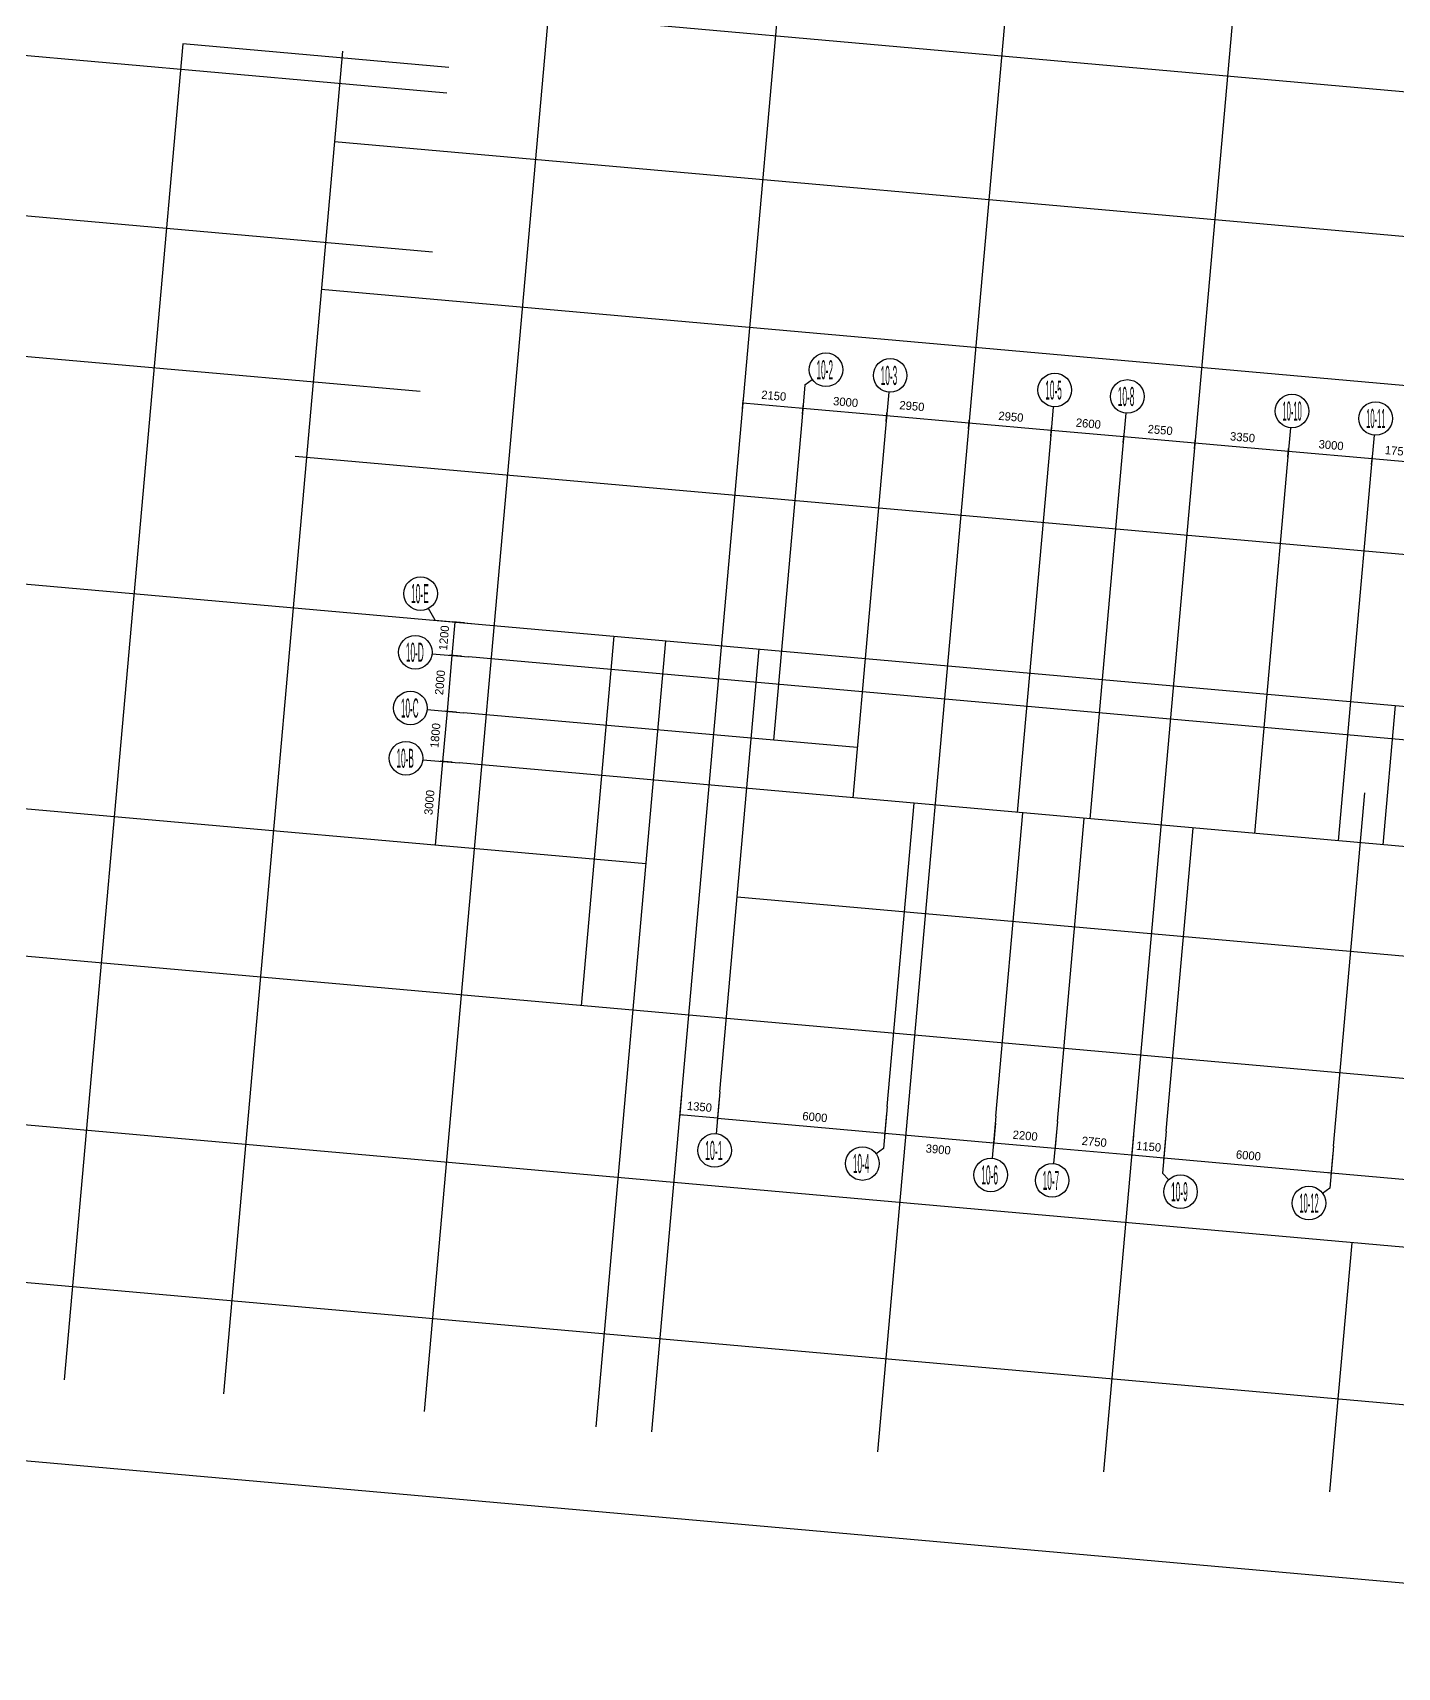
# Model space of a CAD drawing. Extents: x 471867 to 669967, y 35268 to 238913.
# Drawn here: x 576969 to 625685, y 36062 to 94429 of the extents above; entities that cross this region are included whole.
import ezdxf

# ---------------------------------------------------------------- set-up
doc = ezdxf.new("R2010")
doc.units = 0
doc.header["$LTSCALE"] = 100
doc.header["$MEASUREMENT"] = 0
for name, color, linetype in [('AXIS', 3, 'Continuous'), ('DOTE', 253, 'Continuous'), ('L-AXIS', 3, 'Continuous')]:
    doc.layers.add(name, color=color, linetype=linetype)
doc.styles.add('hztxt2', font='hztxt2')
doc.dimstyles.get("Standard").update_dxf_attribs({"dimtxt": 300, "dimasz": 100, "dimexe": 100, "dimexo": 250, "dimgap": 100, "dimtad": 0, "dimtoh": 1, "dimdec": 0, "dimdsep": 46, "dimcen": 0.09, "dimclrt": 7, "dimadec": 0, "dimazin": 0, "dimtfac": 1, "dimtdec": 4, "dimtofl": 0, "dimtmove": 0, "dimatfit": 3, "dimfxl": 1, "dimtolj": 1, "dimtzin": 0, "dimarcsym": 0})

# ---------------------------------------------------------------- blocks, each defined once
blk = doc.blocks.new('*D167')
at = {"layer": 'L-AXIS', "color": 0, "linetype": 'ByBlock', "lineweight": -2}
for p, q in [((493507, 53583), (493255, 50741)), ((493264, 50840), (658764, 36162)), ((659008, 38905), (658755, 36062))]:
    blk.add_line(p, q, dxfattribs=at)
for points in [[(493264, 50840), (493365, 50848), (493362, 50815)], [(658764, 36162), (658663, 36154), (658666, 36188)]]:
    blk.add_solid(points, dxfattribs=at)
at = {"layer": 'L-AXIS', "color": 7, "linetype": 'Continuous', "lineweight": -2, "insert": (576045, 43850), "char_height": 300, "width": 1101.67, "attachment_point": 5, "rotation": 354.93165, "style": 'hztxt2'}
blk.add_mtext('166150', dxfattribs=at)
blk = doc.blocks.new('_AXISO')
blk.add_circle((0, 0), 0.5)
blk = doc.blocks.new('*D321')
at = {"layer": 'L-AXIS', "color": 0, "linetype": 'ByBlock', "lineweight": -2}
for p, q in [((610373, 80284), (610401, 80597)), ((610392, 80497), (613330, 80236)), ((613312, 80024), (613339, 80336))]:
    blk.add_line(p, q, dxfattribs=at)
for points in [[(610392, 80497), (610493, 80505), (610490, 80472)], [(613330, 80236), (613229, 80229), (613232, 80262)]]:
    blk.add_solid(points, dxfattribs=at)
at = {"layer": 'L-AXIS', "color": 7, "linetype": 'Continuous', "lineweight": -2, "insert": (611892, 80715), "char_height": 300, "width": 775, "attachment_point": 5, "rotation": 354.93165, "style": 'hztxt2'}
blk.add_mtext('2950', dxfattribs=at)
blk = doc.blocks.new('*D176')
at = {"layer": 'L-AXIS', "color": 0, "linetype": 'ByBlock', "lineweight": -2}
for p, q in [((613312, 80024), (613339, 80336)), ((613330, 80236), (615920, 80007)), ((615901, 79794), (615929, 80106))]:
    blk.add_line(p, q, dxfattribs=at)
for points in [[(613330, 80236), (613431, 80244), (613429, 80211)], [(615920, 80007), (615819, 79999), (615822, 80032)]]:
    blk.add_solid(points, dxfattribs=at)
at = {"layer": 'L-AXIS', "color": 7, "linetype": 'Continuous', "lineweight": -2, "insert": (614656, 80470), "char_height": 300, "width": 775, "attachment_point": 5, "rotation": 354.93165, "style": 'hztxt2'}
blk.add_mtext('2600', dxfattribs=at)
blk = doc.blocks.new('*D210')
at = {"layer": 'L-AXIS', "color": 0, "linetype": 'ByBlock', "lineweight": -2}
for p, q in [((607435, 80545), (607462, 80857)), ((607453, 80758), (610392, 80497)), ((610373, 80284), (610401, 80597))]:
    blk.add_line(p, q, dxfattribs=at)
for points in [[(607453, 80758), (607555, 80765), (607552, 80732)], [(610392, 80497), (610291, 80489), (610294, 80523)]]:
    blk.add_solid(points, dxfattribs=at)
at = {"layer": 'L-AXIS', "color": 7, "linetype": 'Continuous', "lineweight": -2, "insert": (608357, 81096), "char_height": 300, "width": 775, "attachment_point": 5, "rotation": 354.93165, "style": 'hztxt2'}
blk.add_mtext('2950', dxfattribs=at)
blk = doc.blocks.new('*D53')
at = {"layer": 'L-AXIS', "color": 0, "linetype": 'ByBlock', "lineweight": -2}
for p, q in [((615901, 79794), (615929, 80106)), ((615920, 80007), (618460, 79782)), ((618441, 79569), (618469, 79881))]:
    blk.add_line(p, q, dxfattribs=at)
for points in [[(615920, 80007), (616021, 80015), (616018, 79981)], [(618460, 79782), (618359, 79774), (618362, 79807)]]:
    blk.add_solid(points, dxfattribs=at)
at = {"layer": 'L-AXIS', "color": 7, "linetype": 'Continuous', "lineweight": -2, "insert": (617221, 80243), "char_height": 300, "width": 780, "attachment_point": 5, "rotation": 354.93165, "style": 'hztxt2'}
blk.add_mtext('2550', dxfattribs=at)
blk = doc.blocks.new('*D145')
at = {"layer": 'L-AXIS', "color": 0, "linetype": 'ByBlock', "lineweight": -2}
for p, q in [((591948, 72190), (592054, 73386)), ((592383, 73357), (591955, 73395)), ((592277, 72161), (591849, 72199))]:
    blk.add_line(p, q, dxfattribs=at)
for points in [[(592054, 73386), (592062, 73285), (592029, 73288)], [(591948, 72190), (591941, 72291), (591974, 72289)]]:
    blk.add_solid(points, dxfattribs=at)
at = {"layer": 'L-AXIS', "color": 7, "linetype": 'Continuous', "lineweight": -2, "insert": (591653, 72819), "char_height": 300, "width": 690, "attachment_point": 5, "rotation": 84.93165, "style": 'hztxt2'}
blk.add_mtext('1200', dxfattribs=at)
blk = doc.blocks.new('*D424')
at = {"layer": 'L-AXIS', "color": 0, "linetype": 'ByBlock', "lineweight": -2}
for p, q in [((601475, 56366), (601404, 55568)), ((601413, 55668), (607390, 55137)), ((607452, 55836), (607381, 55038))]:
    blk.add_line(p, q, dxfattribs=at)
for points in [[(601413, 55668), (601514, 55675), (601511, 55642)], [(607390, 55137), (607289, 55130), (607292, 55163)]]:
    blk.add_solid(points, dxfattribs=at)
at = {"layer": 'L-AXIS', "color": 7, "linetype": 'Continuous', "lineweight": -2, "insert": (604893, 55710), "char_height": 300, "width": 770, "attachment_point": 5, "rotation": 354.93165, "style": 'hztxt2'}
blk.add_mtext('6000', dxfattribs=at)
blk = doc.blocks.new('*D40')
at = {"layer": 'L-AXIS', "color": 0, "linetype": 'ByBlock', "lineweight": -2}
for p, q in [((591613, 68405), (591772, 70198)), ((592100, 70169), (591672, 70207)), ((591941, 68376), (591513, 68414))]:
    blk.add_line(p, q, dxfattribs=at)
for points in [[(591772, 70198), (591779, 70097), (591746, 70100)], [(591613, 68405), (591605, 68506), (591638, 68503)]]:
    blk.add_solid(points, dxfattribs=at)
at = {"layer": 'L-AXIS', "color": 7, "linetype": 'Continuous', "lineweight": -2, "insert": (591343, 69333), "char_height": 300, "width": 690, "attachment_point": 5, "rotation": 84.93165, "style": 'hztxt2'}
blk.add_mtext('1800', dxfattribs=at)
blk = doc.blocks.new('*D349')
at = {"layer": 'L-AXIS', "color": 0, "linetype": 'ByBlock', "lineweight": -2}
for p, q in [((591348, 65417), (591613, 68405)), ((591941, 68376), (591513, 68414)), ((591676, 65388), (591248, 65426))]:
    blk.add_line(p, q, dxfattribs=at)
for points in [[(591613, 68405), (591620, 68304), (591587, 68307)], [(591348, 65417), (591340, 65518), (591373, 65515)]]:
    blk.add_solid(points, dxfattribs=at)
at = {"layer": 'L-AXIS', "color": 7, "linetype": 'Continuous', "lineweight": -2, "insert": (591131, 66942), "char_height": 300, "width": 780, "attachment_point": 5, "rotation": 84.93165, "style": 'hztxt2'}
blk.add_mtext('3000', dxfattribs=at)
blk = doc.blocks.new('*D405')
at = {"layer": 'L-AXIS', "color": 0, "linetype": 'ByBlock', "lineweight": -2}
for p, q in [((591772, 70198), (591948, 72190)), ((592277, 72161), (591849, 72199)), ((592100, 70169), (591672, 70207))]:
    blk.add_line(p, q, dxfattribs=at)
for points in [[(591948, 72190), (591956, 72089), (591923, 72092)], [(591772, 70198), (591764, 70299), (591797, 70296)]]:
    blk.add_solid(points, dxfattribs=at)
at = {"layer": 'L-AXIS', "color": 7, "linetype": 'Continuous', "lineweight": -2, "insert": (591511, 71225), "char_height": 300, "width": 780, "attachment_point": 5, "rotation": 84.93165, "style": 'hztxt2'}
blk.add_mtext('2000', dxfattribs=at)
blk = doc.blocks.new('*D233')
at = {"layer": 'L-AXIS', "color": 0, "linetype": 'ByBlock', "lineweight": -2}
for p, q in [((600130, 56485), (600060, 55687)), ((601475, 56366), (601404, 55568)), ((601413, 55668), (600069, 55787))]:
    blk.add_line(p, q, dxfattribs=at)
for points in [[(600069, 55787), (600170, 55795), (600167, 55761)], [(601413, 55668), (601312, 55660), (601315, 55693)]]:
    blk.add_solid(points, dxfattribs=at)
at = {"layer": 'L-AXIS', "color": 7, "linetype": 'Continuous', "lineweight": -2, "insert": (600772, 56076), "char_height": 300, "width": 690, "attachment_point": 5, "rotation": 354.93165, "style": 'hztxt2'}
blk.add_mtext('1350', dxfattribs=at)
blk = doc.blocks.new('*D114')
at = {"layer": 'L-AXIS', "color": 0, "linetype": 'ByBlock', "lineweight": -2}
for p, q in [((618441, 79569), (618469, 79881)), ((618460, 79782), (621797, 79486)), ((621778, 79273), (621806, 79585))]:
    blk.add_line(p, q, dxfattribs=at)
for points in [[(618460, 79782), (618561, 79789), (618558, 79756)], [(621797, 79486), (621696, 79478), (621699, 79511)]]:
    blk.add_solid(points, dxfattribs=at)
at = {"layer": 'L-AXIS', "color": 7, "linetype": 'Continuous', "lineweight": -2, "insert": (620160, 79982), "char_height": 300, "width": 780, "attachment_point": 5, "rotation": 354.93165, "style": 'hztxt2'}
blk.add_mtext('3350', dxfattribs=at)
blk = doc.blocks.new('*D371')
at = {"layer": 'L-AXIS', "color": 0, "linetype": 'ByBlock', "lineweight": -2}
for p, q in [((617413, 54952), (617342, 54154)), ((623389, 54422), (623318, 53624)), ((617351, 54254), (623327, 53724))]:
    blk.add_line(p, q, dxfattribs=at)
for points in [[(617351, 54254), (617452, 54262), (617449, 54229)], [(623327, 53724), (623226, 53716), (623229, 53749)]]:
    blk.add_solid(points, dxfattribs=at)
at = {"layer": 'L-AXIS', "color": 7, "linetype": 'Continuous', "lineweight": -2, "insert": (620370, 54338), "char_height": 300, "width": 770, "attachment_point": 5, "rotation": 354.93165, "style": 'hztxt2'}
blk.add_mtext('6000', dxfattribs=at)
blk = doc.blocks.new('*D402')
at = {"layer": 'L-AXIS', "color": 0, "linetype": 'ByBlock', "lineweight": -2}
for p, q in [((616267, 55054), (616196, 54256)), ((617413, 54952), (617342, 54154)), ((616205, 54356), (617351, 54254))]:
    blk.add_line(p, q, dxfattribs=at)
for points in [[(616205, 54356), (616306, 54363), (616303, 54330)], [(617351, 54254), (617250, 54246), (617253, 54279)]]:
    blk.add_solid(points, dxfattribs=at)
at = {"layer": 'L-AXIS', "color": 7, "linetype": 'Continuous', "lineweight": -2, "insert": (616809, 54653), "char_height": 300, "width": 685, "attachment_point": 5, "rotation": 354.93165, "style": 'hztxt2'}
blk.add_mtext('1150', dxfattribs=at)
blk = doc.blocks.new('*D254')
at = {"layer": 'L-AXIS', "color": 0, "linetype": 'ByBlock', "lineweight": -2}
for p, q in [((611337, 55491), (611266, 54693)), ((613528, 55297), (613457, 54499)), ((611275, 54793), (613466, 54599))]:
    blk.add_line(p, q, dxfattribs=at)
for points in [[(611275, 54793), (611376, 54801), (611373, 54768)], [(613466, 54599), (613365, 54591), (613368, 54624)]]:
    blk.add_solid(points, dxfattribs=at)
at = {"layer": 'L-AXIS', "color": 7, "linetype": 'Continuous', "lineweight": -2, "insert": (612401, 55044), "char_height": 300, "width": 780, "attachment_point": 5, "rotation": 354.93165, "style": 'hztxt2'}
blk.add_mtext('2200', dxfattribs=at)
blk = doc.blocks.new('*D341')
at = {"layer": 'L-AXIS', "color": 0, "linetype": 'ByBlock', "lineweight": -2}
for p, q in [((613528, 55297), (613457, 54499)), ((616267, 55054), (616196, 54256)), ((613466, 54599), (616205, 54356))]:
    blk.add_line(p, q, dxfattribs=at)
for points in [[(613466, 54599), (613567, 54606), (613564, 54573)], [(616205, 54356), (616104, 54348), (616107, 54381)]]:
    blk.add_solid(points, dxfattribs=at)
at = {"layer": 'L-AXIS', "color": 7, "linetype": 'Continuous', "lineweight": -2, "insert": (614867, 54826), "char_height": 300, "width": 780, "attachment_point": 5, "rotation": 354.93165, "style": 'hztxt2'}
blk.add_mtext('2750', dxfattribs=at)
blk = doc.blocks.new('*D190')
at = {"layer": 'L-AXIS', "color": 0, "linetype": 'ByBlock', "lineweight": -2}
for p, q in [((607452, 55836), (607381, 55038)), ((611337, 55491), (611266, 54693)), ((607390, 55137), (611275, 54793))]:
    blk.add_line(p, q, dxfattribs=at)
for points in [[(607390, 55137), (607491, 55145), (607488, 55112)], [(611275, 54793), (611173, 54785), (611176, 54818)]]:
    blk.add_solid(points, dxfattribs=at)
at = {"layer": 'L-AXIS', "color": 7, "linetype": 'Continuous', "lineweight": -2, "insert": (609296, 54555), "char_height": 300, "width": 775, "attachment_point": 5, "rotation": 354.93165, "style": 'hztxt2'}
blk.add_mtext('3900', dxfattribs=at)
blk = doc.blocks.new('*D75')
at = {"layer": 'L-AXIS', "color": 0, "linetype": 'ByBlock', "lineweight": -2}
for p, q in [((623389, 54422), (623318, 53624)), ((623327, 53724), (629304, 53194)), ((629366, 53892), (629295, 53094))]:
    blk.add_line(p, q, dxfattribs=at)
for points in [[(623327, 53724), (623428, 53732), (623425, 53699)], [(629304, 53194), (629203, 53186), (629206, 53219)]]:
    blk.add_solid(points, dxfattribs=at)
at = {"layer": 'L-AXIS', "color": 7, "linetype": 'Continuous', "lineweight": -2, "insert": (626346, 53808), "char_height": 300, "width": 770, "attachment_point": 5, "rotation": 354.93165, "style": 'hztxt2'}
blk.add_mtext('6000', dxfattribs=at)
blk = doc.blocks.new('*D246')
at = {"layer": 'L-AXIS', "color": 0, "linetype": 'ByBlock', "lineweight": -2}
for p, q in [((621778, 79273), (621806, 79585)), ((621797, 79486), (624785, 79221)), ((624767, 79008), (624794, 79320))]:
    blk.add_line(p, q, dxfattribs=at)
for points in [[(621797, 79486), (621898, 79493), (621895, 79460)], [(624785, 79221), (624684, 79213), (624687, 79246)]]:
    blk.add_solid(points, dxfattribs=at)
at = {"layer": 'L-AXIS', "color": 7, "linetype": 'Continuous', "lineweight": -2, "insert": (623322, 79702), "char_height": 300, "width": 780, "attachment_point": 5, "rotation": 354.93165, "style": 'hztxt2'}
blk.add_mtext('3000', dxfattribs=at)
blk = doc.blocks.new('*D302')
at = {"layer": 'L-AXIS', "color": 0, "linetype": 'ByBlock', "lineweight": -2}
for p, q in [((624767, 79008), (624794, 79320)), ((624785, 79221), (626529, 79066)), ((626510, 78853), (626537, 79166))]:
    blk.add_line(p, q, dxfattribs=at)
for points in [[(624785, 79221), (624887, 79228), (624884, 79195)], [(626529, 79066), (626428, 79058), (626430, 79091)]]:
    blk.add_solid(points, dxfattribs=at)
at = {"layer": 'L-AXIS', "color": 7, "linetype": 'Continuous', "lineweight": -2, "insert": (625688, 79492), "char_height": 300, "width": 690, "attachment_point": 5, "rotation": 354.93165, "style": 'hztxt2'}
blk.add_mtext('1750', dxfattribs=at)
blk = doc.blocks.new('*D178')
at = {"layer": 'L-AXIS', "color": 0, "linetype": 'ByBlock', "lineweight": -2}
for p, q in [((602305, 81000), (602332, 81312)), ((602324, 81213), (604465, 81023)), ((604446, 80810), (604474, 81122))]:
    blk.add_line(p, q, dxfattribs=at)
for points in [[(602324, 81213), (602425, 81220), (602422, 81187)], [(604465, 81023), (604364, 81015), (604367, 81048)]]:
    blk.add_solid(points, dxfattribs=at)
at = {"layer": 'L-AXIS', "color": 7, "linetype": 'Continuous', "lineweight": -2, "insert": (603425, 81466), "char_height": 300, "width": 775, "attachment_point": 5, "rotation": 354.93165, "style": 'hztxt2'}
blk.add_mtext('2150', dxfattribs=at)
blk = doc.blocks.new('*D274')
at = {"layer": 'L-AXIS', "color": 0, "linetype": 'ByBlock', "lineweight": -2}
for p, q in [((604446, 80810), (604474, 81122)), ((604465, 81023), (607453, 80758)), ((607435, 80545), (607462, 80857))]:
    blk.add_line(p, q, dxfattribs=at)
for points in [[(604465, 81023), (604566, 81031), (604563, 80997)], [(607453, 80758), (607352, 80750), (607355, 80783)]]:
    blk.add_solid(points, dxfattribs=at)
at = {"layer": 'L-AXIS', "color": 7, "linetype": 'Continuous', "lineweight": -2, "insert": (605990, 81239), "char_height": 300, "width": 780, "attachment_point": 5, "rotation": 354.93165, "style": 'hztxt2'}
blk.add_mtext('3000', dxfattribs=at)

msp = doc.modelspace()

# ---------------------------------------------------------------- linework, layer by layer
at = {"layer": 'DOTE'}
for p, q in [((605079.6, 112287.1), (599065, 44471.9)), ((596391.7, 106582.3), (590946.9, 45191.9)), ((612569.3, 105047.1), (607133.4, 43756.3)), ((620637.6, 104331.5), (615201.7, 43040.7)), ((665939.9, 88768.5), (595366.9, 95027.7)), ((571158.1, 94112.8), (591751.3, 92286.4)), ((582327.4, 94025.7), (578097.3, 46331.5)), ((591830.8, 93182.9), (582327.4, 94025.7)), ((588027.2, 93771.2), (583775, 45828)), ((665484.9, 83638.6), (587740.1, 90533.9)), ((570388.9, 88458.7), (591247.7, 86608.7)), ((665016.7, 78359.4), (587271.8, 85254.6)), ((563058.1, 84089.2), (590806, 81628.2)), ((604424.2, 80560.9), (603413.6, 69165.7)), ((607412.5, 80295.8), (606242.8, 67107.7)), ((613289.4, 79774.6), (612119.8, 66586.5)), ((615879.3, 79544.9), (614709.6, 66356.8)), ((586343.3, 79313.4), (664486.6, 72382.8)), ((621756.2, 79023.7), (620586.5, 65835.5)), ((624744.5, 78758.7), (623574.8, 65570.5)), ((569231.6, 75409.9), (664009.5, 67003.9)), ((598855.8, 64751.1), (495312.2, 73934.5)), ((597719.7, 72883.2), (596549.2, 59685.1)), ((599562.5, 72719.8), (597072.8, 44648.6)), ((601497.3, 56614.9), (602899.4, 72423.9)), ((652518.1, 66818.4), (592525.8, 72139.2)), ((606401.9, 68900.7), (592349.1, 70147)), ((625610.2, 70409.6), (625168.5, 65429.2)), ((652182.4, 63033.3), (592190.1, 68354)), ((662839, 53805.8), (502916.7, 67989.4)), ((623411.3, 54671.4), (624530.7, 67292.8)), ((607473.8, 56084.9), (608434.2, 66913.3)), ((611358.6, 55740.3), (612319, 66568.8)), ((613550, 55546), (614510.4, 66374.4)), ((617434.7, 55201.4), (618395.1, 66029.9)), ((662308.9, 47829.2), (489036.8, 63196.9)), ((651837.9, 59148.5), (602113.1, 63558.7)), ((661814.2, 42251.1), (496111.9, 56947.4)), ((624059.1, 51221.6), (623270, 42325.1))]:
    msp.add_line(p, q, dxfattribs=at)
at = {"layer": 'L-AXIS'}
for p, q in [((604539.3, 81858.1), (604424.2, 80560.9)), ((604539.3, 81858.1), (604801.3, 82045.3)), ((607527.6, 81593.1), (607412.5, 80295.8)), ((613404.5, 81071.9), (613289.4, 79774.6)), ((615994.3, 80842.2), (615879.3, 79544.9)), ((621871.3, 80321), (621756.2, 79023.7)), ((624859.5, 80055.9), (624744.5, 78758.7)), ((591334.4, 73449.6), (591103.7, 73872.4)), ((591334.4, 73449.6), (592631.8, 73334.5)), ((591228.4, 72254.3), (592525.8, 72139.2)), ((591051.7, 70262.1), (592349.1, 70147)), ((590892.7, 68469.1), (592190.1, 68354)), ((601497.3, 56614.9), (601364.4, 55116.3)), ((607473.8, 56084.9), (607340.9, 54586.2)), ((611358.6, 55740.3), (611225.7, 54241.6)), ((613550, 55546), (613417.1, 54047.3)), ((617434.7, 55201.4), (617301.8, 53702.7)), ((607340.9, 54586.2), (607078.9, 54399.1)), ((623411.3, 54671.4), (623278.4, 53172.7)), ((617301.8, 53702.7), (617526.8, 53472.4)), ((623278.4, 53172.7), (623016.4, 52985.6))]:
    msp.add_line(p, q, dxfattribs=at)

# ---------------------------------------------------------------- block references
at = {"layer": 'AXIS'}
ref = msp.add_blockref('_AXISO', (605289.6, 82394), dxfattribs=dict(at, xscale=1199.999999999997, yscale=1200, rotation=359.999645787379))
ref.add_attrib('A', '10-2', (604950.1, 82054.5), dxfattribs={"height": 678.82, "style": 'hztxt2', "width": 0.325})
ref = msp.add_blockref('_AXISO', (607580.6, 82190.8), dxfattribs=dict(at, xscale=1199.999999999997, yscale=1200, rotation=359.999645787379))
ref.add_attrib('A', '10-3', (607241.1, 81851.4), dxfattribs={"height": 678.82, "style": 'hztxt2', "width": 0.325})
ref = msp.add_blockref('_AXISO', (613457.5, 81669.5), dxfattribs=dict(at, xscale=1199.999999999997, yscale=1200, rotation=359.999645787379))
ref.add_attrib('A', '10-5', (613118.1, 81330.1), dxfattribs={"height": 678.82, "style": 'hztxt2', "width": 0.325})
ref = msp.add_blockref('_AXISO', (616047.3, 81439.8), dxfattribs=dict(at, xscale=1199.999999999997, yscale=1200, rotation=359.999645787379))
ref.add_attrib('A', '10-8', (615707.9, 81100.4), dxfattribs={"height": 678.82, "style": 'hztxt2', "width": 0.325})
ref = msp.add_blockref('_AXISO', (621924.3, 80918.6), dxfattribs=dict(at, xscale=1199.999999999997, yscale=1200, rotation=359.999645787379))
ref.add_attrib('A', '10-10', (621584.8, 80579.2), dxfattribs={"height": 678.82, "style": 'hztxt2', "width": 0.26})
ref = msp.add_blockref('_AXISO', (624912.5, 80653.6), dxfattribs=dict(at, xscale=1199.999999999997, yscale=1200, rotation=359.999645787379))
ref.add_attrib('A', '10-11', (624573.1, 80314.2), dxfattribs={"height": 678.82, "style": 'hztxt2', "width": 0.273684})
ref = msp.add_blockref('_AXISO', (590816.3, 74399.1), dxfattribs=dict(at, xscale=1199.999999999997, yscale=1200, rotation=359.999645787379))
ref.add_attrib('A', '10-E', (590476.9, 74059.6), dxfattribs={"height": 678.82, "style": 'hztxt2', "width": 0.329114})
ref = msp.add_blockref('_AXISO', (590630.8, 72307.3), dxfattribs=dict(at, xscale=1199.999999999997, yscale=1200, rotation=359.999645787379))
ref.add_attrib('A', '10-D', (590291.4, 71967.9), dxfattribs={"height": 678.82, "style": 'hztxt2', "width": 0.325})
ref = msp.add_blockref('_AXISO', (590454.1, 70315.1), dxfattribs=dict(at, xscale=1199.999999999997, yscale=1200, rotation=359.999645787379))
ref.add_attrib('A', '10-C', (590114.7, 69975.7), dxfattribs={"height": 678.82, "style": 'hztxt2', "width": 0.320988})
ref = msp.add_blockref('_AXISO', (590295.1, 68522.1), dxfattribs=dict(at, xscale=1199.999999999997, yscale=1200, rotation=359.999645787379))
ref.add_attrib('A', '10-B', (589955.6, 68182.7), dxfattribs={"height": 678.82, "style": 'hztxt2', "width": 0.325})
ref = msp.add_blockref('_AXISO', (601311.4, 54518.6), dxfattribs=dict(at, xscale=1199.999999999997, yscale=1200, rotation=359.999645787379))
ref.add_attrib('A', '10-1', (600972, 54179.2), dxfattribs={"height": 678.82, "style": 'hztxt2', "width": 0.346667})
ref = msp.add_blockref('_AXISO', (606590.7, 54050.4), dxfattribs=dict(at, xscale=1199.999999999997, yscale=1200, rotation=359.999645787379))
ref.add_attrib('A', '10-4', (606251.2, 53711), dxfattribs={"height": 678.82, "style": 'hztxt2', "width": 0.320988})
ref = msp.add_blockref('_AXISO', (611172.7, 53644), dxfattribs=dict(at, xscale=1199.999999999997, yscale=1200, rotation=359.999645787379))
ref.add_attrib('A', '10-6', (610833.3, 53304.6), dxfattribs={"height": 678.82, "style": 'hztxt2', "width": 0.329114})
ref = msp.add_blockref('_AXISO', (613364.1, 53449.6), dxfattribs=dict(at, xscale=1199.999999999997, yscale=1200, rotation=359.999645787379))
ref.add_attrib('A', '10-7', (613024.7, 53110.2), dxfattribs={"height": 678.82, "style": 'hztxt2', "width": 0.325})
ref = msp.add_blockref('_AXISO', (617946.1, 53043.2), dxfattribs=dict(at, xscale=1199.999999999997, yscale=1200, rotation=359.999645787379))
ref.add_attrib('A', '10-9', (617606.7, 52703.8), dxfattribs={"height": 678.82, "style": 'hztxt2', "width": 0.329114})
ref = msp.add_blockref('_AXISO', (622528.1, 52636.9), dxfattribs=dict(at, xscale=1199.999999999997, yscale=1200, rotation=359.999645787379))
ref.add_attrib('A', '10-12', (622188.7, 52297.5), dxfattribs={"height": 678.82, "style": 'hztxt2', "width": 0.26})

# ---------------------------------------------------------------- dimensions: what is measured, and where the dimension line sits
at = {"layer": 'L-AXIS'}
for base, p1, p2, angle, picture, middle in [((604465.2, 81022.8), (602282.6, 80750.8), (604424.2, 80560.9), 354.931646, '*D178', (603425.3, 81466.4)), ((607453.5, 80757.7), (604424.2, 80560.9), (607412.5, 80295.8), 354.931646, '*D274', (605990.3, 81238.9)), ((610391.9, 80497.1), (607412.5, 80295.8), (610351, 80035.2), 354.931646, '*D210', (608356.6, 81095.7)), ((613330.4, 80236.5), (610351, 80035.2), (613289.4, 79774.6), 354.931646, '*D321', (611892.1, 80715.4)), ((615920.2, 80006.8), (613289.4, 79774.6), (615879.3, 79544.9), 354.931646, '*D176', (614656.2, 80470.3)), ((618460.3, 79781.5), (615879.3, 79544.9), (618419.3, 79319.6), 354.931646, '*D53', (617221.2, 80242.8)), ((621797.2, 79485.6), (618419.3, 79319.6), (621756.2, 79023.7), 354.931646, '*D114', (620159.6, 79982.2)), ((624785.4, 79220.5), (621756.2, 79023.7), (624744.5, 78758.7), 354.931646, '*D246', (623322.2, 79701.7)), ((626528.6, 79065.9), (624744.5, 78758.7), (626487.6, 78604.1), 354.931646, '*D302', (625687.9, 79491.9)), ((592054.3, 73385.7), (592525.8, 72139.2), (592631.8, 73334.5), 84.931646, '*D145', (591652.6, 72819)), ((591948.3, 72190.4), (592349.1, 70147), (592525.8, 72139.2), 84.931646, '*D405', (591511.3, 71225.2)), ((591771.6, 70198.2), (592190.1, 68354), (592349.1, 70147), 84.931646, '*D40', (591343.4, 69332.7)), ((591612.6, 68405.3), (591925.1, 65365.8), (592190.1, 68354), 84.931646, '*D349', (591131.4, 66942.1)), ((600068.6, 55786.8), (601497.3, 56614.9), (600152.6, 56734.2), 354.931646, '*D233', (600771.8, 56075.8)), ((607389.8, 55137.5), (601497.3, 56614.9), (607473.8, 56084.9), 354.931646, '*D424', (604892.7, 55710.3)), ((611274.6, 54792.9), (607473.8, 56084.9), (611358.6, 55740.3), 354.931646, '*D190', (609295.9, 54555.5)), ((613466, 54598.6), (611358.6, 55740.3), (613550, 55546), 354.931646, '*D254', (612401.2, 55044.4)), ((616205.2, 54355.6), (613550, 55546), (616289.2, 55303), 354.931646, '*D341', (614866.5, 54825.7)), ((617350.7, 54254), (616289.2, 55303), (617434.7, 55201.4), 354.931646, '*D402', (616808.9, 54653.5)), ((623327.3, 53724), (617434.7, 55201.4), (623411.3, 54671.4), 354.931646, '*D371', (620369.9, 54337.6)), ((629303.8, 53193.9), (623411.3, 54671.4), (629387.8, 54141.3), 354.931646, '*D75', (626346.4, 53807.6)), ((658764.3, 36162.1), (493529.3, 53831.9), (659029.6, 39153.6), 354.931646, '*D167', (576045.1, 43849.9))]:
    dim = msp.add_linear_dim(base=base, p1=p1, p2=p2, angle=angle, dimstyle='Standard', dxfattribs=at)
    dim.commit()
    dim.dimension.update_dxf_attribs({"geometry": picture, "text_midpoint": middle})

doc.saveas('drawing.dxf')
